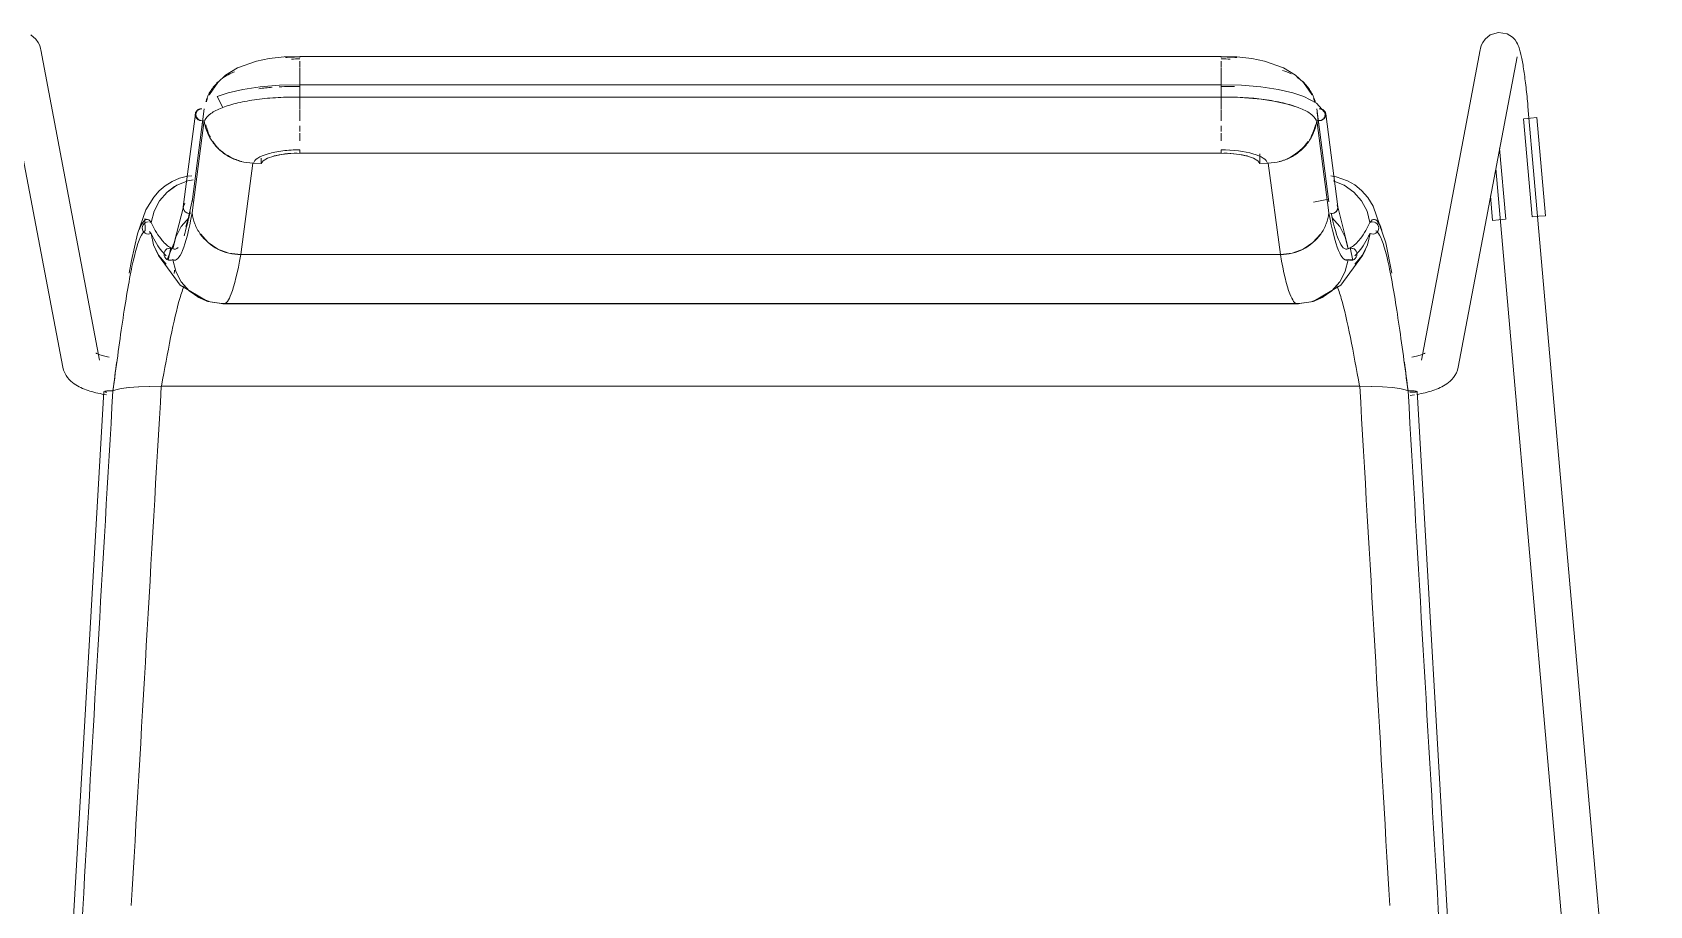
# Model space of a CAD drawing. Header units: millimetres. Extents: x 155927 to 317870, y -36033 to 97293.
# Drawn here: x 175871 to 176389, y 12869 to 13148 of the extents above; entities that cross this region are included whole.
import ezdxf

# ---------------------------------------------------------------- set-up
doc = ezdxf.new("R2010")
doc.units = ezdxf.units.MM
doc.header["$MEASUREMENT"] = 0
doc.layers.add('I-FURN', color=8, linetype='CONTINUOUS', lineweight=9)

msp = doc.modelspace()

# ---------------------------------------------------------------- linework, layer by layer
at = {"layer": 'I-FURN'}
for p, q in [((175870.83, 13147.45), (175872.41, 13146.12)), ((176337.77, 13147.45), (176336.2, 13146.12)), ((176337.77, 13147.45), (176340.52, 13148.28)), ((176340.52, 13148.28), (176343.28, 13147.8)), ((176343.28, 13147.8), (176344.94, 13146.75)), ((175872.41, 13146.12), (175873.16, 13145.04)), ((175873.16, 13145.04), (175873.53, 13144.24)), ((175873.53, 13144.24), (175873.75, 13143.62)), ((175873.75, 13143.62), (175873.88, 13143.1)), ((175873.88, 13143.1), (175873.97, 13142.69)), ((175892.79, 13043.4), (175873.97, 13142.69)), ((176334.64, 13142.69), (176315.82, 13043.4)), ((176334.72, 13143.1), (176334.64, 13142.69)), ((176334.86, 13143.62), (176334.72, 13143.1)), ((176335.07, 13144.24), (176334.86, 13143.62)), ((176335.45, 13145.04), (176335.07, 13144.24)), ((176336.2, 13146.12), (176335.45, 13145.04)), ((176344.94, 13146.75), (176345.79, 13145.85)), ((176345.79, 13145.85), (176346.27, 13145.14)), ((176346.27, 13145.14), (176346.58, 13144.58)), ((176346.58, 13144.58), (176346.79, 13144.11)), ((176346.79, 13144.11), (176346.96, 13143.68)), ((176346.96, 13143.68), (176347.1, 13143.28)), ((176347.1, 13143.28), (176347.23, 13142.88)), ((176347.23, 13142.88), (176347.34, 13142.48)), ((176347.34, 13142.48), (176347.45, 13142.08)), ((176347.45, 13142.08), (176347.55, 13141.67)), ((176347.55, 13141.67), (176347.65, 13141.24)), ((175862.18, 13140.45), (175881, 13041.16)), ((175936.94, 13136.96), (175933.06, 13134.57)), ((175942.99, 13139.09), (175936.94, 13136.96)), ((175947.03, 13139.88), (175942.99, 13139.09)), ((175951.85, 13140.39), (175947.03, 13139.88)), ((175956.88, 13140.5), (175951.85, 13140.39)), ((175956.88, 13140.5), (175956.88, 13140.33)), ((176251.73, 13140.5), (175956.88, 13140.5)), ((175956.88, 13140.2), (175956.88, 13140.48)), ((175956.88, 13137.26), (175956.88, 13139.01)), ((175956.88, 13134.4), (175956.88, 13136.98)), ((176251.73, 13140.33), (176251.73, 13140.5)), ((176251.73, 13140.5), (176256.76, 13140.39)), ((176251.73, 13140.48), (176251.73, 13140.2)), ((176251.73, 13139.01), (176251.73, 13137.26)), ((176251.73, 13136.98), (176251.73, 13134.4)), ((176256.76, 13140.39), (176261.58, 13139.88)), ((176261.58, 13139.88), (176265.62, 13139.09)), ((176265.62, 13139.09), (176271.67, 13136.96)), ((176271.67, 13136.96), (176275.55, 13134.57)), ((176327.61, 13041.16), (176346.43, 13140.45)), ((176347.65, 13141.24), (176347.75, 13140.8)), ((176347.75, 13140.8), (176347.85, 13140.34)), ((176347.85, 13140.34), (176347.94, 13139.86)), ((176347.94, 13139.86), (176348.04, 13139.37)), ((176348.04, 13139.37), (176348.13, 13138.85)), ((176348.13, 13138.85), (176348.23, 13138.32)), ((176348.23, 13138.32), (176348.32, 13137.77)), ((176348.32, 13137.77), (176348.41, 13137.2)), ((176348.41, 13137.2), (176348.5, 13136.61)), ((176348.5, 13136.61), (176348.6, 13136.01)), ((175930.59, 13132.28), (175927.91, 13128.38)), ((175933.06, 13134.57), (175930.59, 13132.28)), ((175950.34, 13131.37), (175944.21, 13130.88)), ((175956.88, 13131.46), (175950.34, 13131.37)), ((175956.88, 13134.24), (175956.88, 13131.22)), ((175956.88, 13131.22), (175956.88, 13134.23)), ((176251.73, 13131.46), (175956.88, 13131.46)), ((175956.88, 13127.61), (175956.88, 13131.46)), ((175956.88, 13131.46), (175956.88, 13131.39)), ((175956.88, 13131.39), (175956.88, 13131.2)), ((176251.73, 13131.22), (176251.73, 13134.24)), ((176251.73, 13134.23), (176251.73, 13131.22)), ((176251.73, 13131.46), (176251.73, 13127.51)), ((176251.73, 13131.46), (176258.27, 13131.37)), ((176251.73, 13131.39), (176251.73, 13131.46)), ((176251.73, 13131.2), (176251.73, 13131.39)), ((176258.27, 13131.37), (176264.39, 13130.88)), ((176275.55, 13134.57), (176278.02, 13132.28)), ((176278.02, 13132.28), (176280.7, 13128.38)), ((176348.6, 13136.01), (176348.69, 13135.39)), ((176348.69, 13135.39), (176348.78, 13134.76)), ((176348.78, 13134.76), (176348.86, 13134.11)), ((176348.86, 13134.11), (176348.95, 13133.44)), ((176348.95, 13133.44), (176349.04, 13132.77)), ((176349.04, 13132.77), (176349.13, 13132.08)), ((176349.13, 13132.08), (176349.21, 13131.38)), ((176349.21, 13131.38), (176349.29, 13130.67)), ((175927.91, 13128.38), (175927.81, 13128.18)), ((175933.9, 13128.94), (175930.45, 13127.78)), ((175930.45, 13127.78), (175932.21, 13124.24)), ((175938.59, 13130.04), (175933.9, 13128.94)), ((175944.21, 13130.88), (175938.59, 13130.04)), ((175956.88, 13131.2), (175956.88, 13130.89)), ((175956.88, 13130.89), (175956.88, 13130.5)), ((175956.88, 13130.5), (175956.88, 13130.05)), ((175956.88, 13130.05), (175956.88, 13129.56)), ((175956.88, 13129.56), (175956.88, 13129.06)), ((175956.88, 13129.06), (175956.88, 13128.58)), ((175956.88, 13128.58), (175956.88, 13128.17)), ((175956.88, 13128.17), (175956.88, 13127.84)), ((175956.88, 13127.84), (175956.88, 13127.61)), ((175956.88, 13127.53), (175956.88, 13123.72)), ((175956.88, 13123.72), (175956.88, 13127.53)), ((175956.88, 13127.5), (176251.73, 13127.5)), ((176251.73, 13130.89), (176251.73, 13131.2)), ((176251.73, 13130.5), (176251.73, 13130.89)), ((176251.73, 13130.05), (176251.73, 13130.5)), ((176251.73, 13129.56), (176251.73, 13130.05)), ((176251.73, 13129.06), (176251.73, 13129.56)), ((176251.73, 13128.58), (176251.73, 13129.06)), ((176251.73, 13128.17), (176251.73, 13128.58)), ((176251.73, 13127.84), (176251.73, 13128.17)), ((176251.73, 13127.61), (176251.73, 13127.84)), ((176251.73, 13127.51), (176251.73, 13127.61)), ((176251.73, 13123.72), (176251.73, 13127.53)), ((176251.73, 13127.53), (176251.73, 13123.72)), ((176257.95, 13127.42), (176251.73, 13127.5)), ((176264.52, 13126.89), (176257.95, 13127.42)), ((176264.39, 13130.88), (176270.01, 13130.04)), ((176268.53, 13126.3), (176264.52, 13126.89)), ((176272.96, 13125.33), (176268.53, 13126.3)), ((176270.01, 13130.04), (176274.7, 13128.94)), ((176274.7, 13128.94), (176278.16, 13127.78)), ((176278.16, 13127.78), (176282.28, 13125.59)), ((176280.7, 13128.38), (176280.8, 13128.18)), ((176349.29, 13130.67), (176349.37, 13129.95)), ((176349.37, 13129.95), (176349.45, 13129.23)), ((176349.45, 13129.23), (176349.53, 13128.49)), ((176349.53, 13128.49), (176349.61, 13127.76)), ((176349.61, 13127.76), (176349.68, 13127.01)), ((176349.68, 13127.01), (176349.75, 13126.26)), ((176349.75, 13126.26), (176349.82, 13125.51)), ((175923.43, 13122.19), (175919.57, 13092.42)), ((175926.27, 13123.75), (175922.42, 13094.06)), ((175956.88, 13119.97), (175956.88, 13123.52)), ((176251.73, 13123.52), (176251.73, 13119.97)), ((176276.4, 13124.24), (176272.96, 13125.33)), ((176282.28, 13125.59), (176284.83, 13122.69)), ((176286.19, 13094.06), (176282.34, 13123.75)), ((176282.5, 13122.56), (176283.11, 13117.78)), ((176289.04, 13092.42), (176285.18, 13122.19)), ((176349.82, 13125.51), (176349.89, 13124.76)), ((176349.89, 13124.76), (176349.91, 13124.6)), ((176388.85, 12681.28), (176349.91, 13124.6)), ((176350.68, 13120.82), (176352.72, 13121)), ((176352.72, 13121), (176355.48, 13089.59)), ((175926.24, 13120.21), (175922.4, 13090.51)), ((175925.81, 13120.22), (175925.49, 13117.78)), ((175956.88, 13116.5), (175956.88, 13118.34)), ((175956.88, 13113.51), (175956.88, 13115.98)), ((176251.73, 13118.34), (176251.73, 13116.5)), ((176251.73, 13115.98), (176251.73, 13113.51)), ((176282.36, 13120.21), (176286.21, 13090.51)), ((176348.49, 13120.62), (176351.25, 13089.21)), ((176348.61, 13120.64), (176350.68, 13120.82)), ((176342.8, 13088.47), (176340.82, 13111.08)), ((175937.95, 13077.13), (175941.81, 13106.41)), ((175941.81, 13106.41), (175944.52, 13106.34)), ((175944.52, 13108.01), (175944.52, 13106.34)), ((175944.52, 13106.34), (175945.16, 13107.2)), ((175945.16, 13107.2), (175946.51, 13107.99)), ((175946.51, 13107.99), (175948.5, 13108.66)), ((175948.5, 13108.66), (175950.99, 13109.17)), ((175950.99, 13109.17), (175953.84, 13109.49)), ((175953.84, 13109.49), (175956.88, 13109.6)), ((176251.73, 13109.66), (175956.88, 13109.66)), ((175956.88, 13109.6), (176251.73, 13109.6)), ((176251.73, 13109.6), (176254.77, 13109.49)), ((176254.77, 13109.49), (176257.62, 13109.17)), ((176257.62, 13109.17), (176260.11, 13108.66)), ((176260.11, 13108.66), (176262.09, 13107.99)), ((176262.09, 13107.99), (176263.45, 13107.2)), ((176263.45, 13107.2), (176264.08, 13106.34)), ((176264.08, 13106.34), (176264.08, 13109.35)), ((176264.08, 13106.34), (176266.8, 13106.41)), ((176266.8, 13106.41), (176270.66, 13077.13)), ((175916.01, 13100.58), (175913.81, 13099.2)), ((175918.38, 13101.61), (175916.01, 13100.58)), ((175921.02, 13100.75), (175917.51, 13099.35)), ((175920.88, 13102.27), (175918.38, 13101.61)), ((175922.3, 13102.41), (175920.88, 13102.27)), ((175922.77, 13101.12), (175921.02, 13100.75)), ((175921.03, 13100.75), (175922.77, 13101.12)), ((176288.57, 13102.09), (176286.8, 13102.32)), ((176291.1, 13099.35), (176287.58, 13100.75)), ((176292.17, 13100.8), (176288.57, 13102.09)), ((176294.45, 13099.45), (176292.17, 13100.8)), ((176339.61, 13104.73), (176376.9, 12680.23)), ((175910.1, 13095.56), (175907.59, 13091.44)), ((175911.84, 13097.52), (175910.1, 13095.56)), ((175913.81, 13099.2), (175911.84, 13097.52)), ((175914.43, 13097.18), (175911.95, 13094.35)), ((175917.51, 13099.35), (175914.43, 13097.18)), ((175914.43, 13097.18), (175916.79, 13098.93)), ((176294.18, 13097.18), (176291.1, 13099.35)), ((176296.66, 13094.35), (176294.18, 13097.18)), ((176296.61, 13097.68), (176294.45, 13099.45)), ((176298.61, 13095.43), (176296.61, 13097.68)), ((176300.42, 13092.61), (176298.61, 13095.43)), ((176337.88, 13095.99), (176338.57, 13088.1)), ((175907.59, 13091.44), (175904.92, 13083.82)), ((175910.21, 13091.03), (175909.3, 13087.4)), ((175911.95, 13094.35), (175910.21, 13091.03)), ((175919.59, 13092.49), (175916.62, 13080.88)), ((175919.62, 13092.65), (175919.56, 13092.18)), ((175919.56, 13092.18), (175919.62, 13091.71)), ((175919.81, 13093.09), (175919.62, 13092.65)), ((175919.62, 13091.71), (175919.81, 13091.27)), ((175920.1, 13093.48), (175919.81, 13093.09)), ((175919.81, 13091.27), (175920.11, 13090.89)), ((175920.11, 13090.89), (175920.49, 13090.59)), ((175920.49, 13090.59), (175920.94, 13090.4)), ((175920.94, 13090.4), (175921.43, 13090.32)), ((175921.17, 13088.55), (175922.55, 13094.84)), ((175921.43, 13090.32), (175921.93, 13090.35)), ((176286.06, 13094.84), (176281.24, 13093.89)), ((176286.68, 13090.35), (176287.17, 13090.32)), ((176287.17, 13090.32), (176287.67, 13090.4)), ((176287.67, 13090.4), (176288.12, 13090.59)), ((176288.12, 13090.59), (176288.5, 13090.89)), ((176288.5, 13090.89), (176288.8, 13091.27)), ((176288.99, 13092.65), (176288.8, 13093.09)), ((176288.8, 13091.27), (176288.98, 13091.71)), ((176288.98, 13091.71), (176289.05, 13092.18)), ((176289.05, 13092.18), (176288.99, 13092.65)), ((176289.02, 13092.49), (176291.99, 13080.88)), ((176298.4, 13091.03), (176296.66, 13094.35)), ((176299.31, 13087.4), (176298.4, 13091.03)), ((176304.41, 13080.89), (176300.42, 13092.61)), ((175906.5, 13086.18), (175906.42, 13085.7)), ((175906.42, 13085.7), (175906.48, 13085.21)), ((175906.43, 13085.7), (175906.5, 13086.18)), ((175906.49, 13085.21), (175906.43, 13085.7)), ((175906.48, 13085.21), (175906.67, 13084.75)), ((175906.67, 13084.75), (175906.49, 13085.21)), ((175906.5, 13086.18), (175906.7, 13086.64)), ((175906.69, 13086.64), (175906.5, 13086.18)), ((175906.96, 13084.35), (175906.67, 13084.75)), ((175906.67, 13084.75), (175906.96, 13084.35)), ((175906.99, 13087.03), (175906.69, 13086.64)), ((175906.7, 13086.64), (175907, 13087.03)), ((175907.38, 13087.34), (175906.99, 13087.03)), ((175907, 13087.03), (175907.39, 13087.34)), ((175908.39, 13088.32), (175907.23, 13088.65)), ((175907.23, 13088.65), (175907.42, 13084.8)), ((175907.84, 13087.53), (175907.38, 13087.34)), ((175907.39, 13087.34), (175907.84, 13087.53)), ((175907.84, 13087.53), (175908.33, 13087.61)), ((175908.33, 13087.61), (175907.84, 13087.53)), ((175909.3, 13087.4), (175908.83, 13087.57)), ((175908.83, 13087.56), (175909.3, 13087.4)), ((175918.91, 13086.14), (175917.15, 13082.75)), ((175921.41, 13089.02), (175918.91, 13086.14)), ((175920.41, 13086.11), (175921.17, 13088.55)), ((176289.7, 13086.14), (176287.19, 13089.02)), ((176291.46, 13082.75), (176289.7, 13086.14)), ((176299.78, 13087.57), (176299.31, 13087.4)), ((176299.31, 13087.4), (176299.78, 13087.56)), ((176299.78, 13087.56), (176300.27, 13087.61)), ((176300.28, 13087.61), (176299.78, 13087.57)), ((176300.27, 13087.61), (176300.77, 13087.53)), ((176300.77, 13087.53), (176300.28, 13087.61)), ((176300.77, 13087.53), (176301.22, 13087.34)), ((176301.23, 13087.34), (176300.77, 13087.53)), ((176301.22, 13087.34), (176301.61, 13087.03)), ((176301.61, 13087.03), (176301.23, 13087.34)), ((176301.61, 13087.03), (176301.91, 13086.64)), ((176301.91, 13086.64), (176301.61, 13087.03)), ((176301.94, 13084.75), (176301.65, 13084.35)), ((176301.65, 13084.35), (176301.94, 13084.75)), ((176301.91, 13086.64), (176302.11, 13086.18)), ((176302.11, 13086.18), (176301.91, 13086.64)), ((176302.12, 13085.21), (176301.94, 13084.75)), ((176301.94, 13084.75), (176302.12, 13085.21)), ((176302.11, 13086.18), (176302.18, 13085.7)), ((176302.18, 13085.7), (176302.11, 13086.18)), ((176302.18, 13085.7), (176302.12, 13085.21)), ((176302.12, 13085.21), (176302.18, 13085.7)), ((176340.61, 13088.28), (176338.57, 13088.1)), ((176342.68, 13088.46), (176340.61, 13088.28)), ((176353.44, 13089.41), (176351.37, 13089.22)), ((176355.48, 13089.59), (176353.44, 13089.41)), ((175904.92, 13083.82), (175903.03, 13075.3)), ((175907.34, 13084.03), (175906.96, 13084.35)), ((175906.96, 13084.35), (175907.33, 13084.03)), ((175907.33, 13084.03), (175907.78, 13083.82)), ((175907.79, 13083.83), (175907.34, 13084.03)), ((175907.78, 13083.82), (175908.28, 13083.73)), ((175908.28, 13083.74), (175907.79, 13083.83)), ((175908.78, 13083.77), (175908.28, 13083.74)), ((175908.28, 13083.73), (175908.78, 13083.76)), ((175909.25, 13083.92), (175908.78, 13083.77)), ((175908.78, 13083.76), (175909.25, 13083.91)), ((175910.04, 13080.3), (175909.25, 13083.92)), ((175909.25, 13083.91), (175910.03, 13080.3)), ((175910.03, 13080.3), (175911.67, 13076.98)), ((175911.68, 13076.98), (175910.04, 13080.3)), ((175916.62, 13080.88), (175914.45, 13075.56)), ((175917.15, 13082.75), (175916.26, 13079.03)), ((175925.03, 13083.75), (175927.52, 13081)), ((175927.52, 13081), (175930.63, 13078.93)), ((176277.98, 13078.93), (176281.09, 13081)), ((176281.09, 13081), (176283.58, 13083.75)), ((176292.35, 13079.03), (176291.46, 13082.75)), ((176291.99, 13080.88), (176292.32, 13079.01)), ((176298.57, 13080.3), (176296.92, 13076.98)), ((176296.93, 13076.98), (176298.57, 13080.3)), ((176299.36, 13083.92), (176298.57, 13080.3)), ((176298.57, 13080.3), (176299.36, 13083.91)), ((176299.83, 13083.77), (176299.36, 13083.92)), ((176299.36, 13083.91), (176299.83, 13083.76)), ((176300.33, 13083.74), (176299.83, 13083.77)), ((176299.83, 13083.76), (176300.33, 13083.73)), ((176300.82, 13083.83), (176300.33, 13083.74)), ((176300.33, 13083.73), (176300.82, 13083.82)), ((176301.27, 13084.03), (176300.82, 13083.83)), ((176300.82, 13083.82), (176301.27, 13084.03)), ((176301.65, 13084.35), (176301.27, 13084.03)), ((176301.27, 13084.03), (176301.65, 13084.35)), ((176306.31, 13071.23), (176304.41, 13080.89)), ((175903.03, 13075.3), (175902.3, 13071.23)), ((175911.63, 13076.9), (175910.74, 13078.65)), ((175918.61, 13067.36), (175911.63, 13076.9)), ((175911.67, 13076.98), (175914.08, 13074.14)), ((175914.08, 13074.14), (175911.69, 13076.98)), ((175913.42, 13077.28), (175913.49, 13077.77)), ((175913.48, 13077.77), (175913.42, 13077.28)), ((175913.49, 13076.79), (175913.42, 13077.28)), ((175913.42, 13077.28), (175913.48, 13076.79)), ((175913.67, 13078.23), (175913.48, 13077.77)), ((175913.48, 13076.79), (175913.67, 13076.33)), ((175913.49, 13077.77), (175913.68, 13078.23)), ((175913.68, 13076.33), (175913.49, 13076.79)), ((175913.97, 13078.63), (175913.67, 13078.23)), ((175913.67, 13076.33), (175913.97, 13075.92)), ((175913.68, 13078.23), (175913.97, 13078.63)), ((175913.97, 13075.93), (175913.68, 13076.33)), ((175913.97, 13078.63), (175914.35, 13078.95)), ((175914.35, 13078.95), (175913.97, 13078.63)), ((175914.35, 13075.61), (175913.97, 13075.93)), ((175913.97, 13075.92), (175914.35, 13075.61)), ((175914.35, 13078.95), (175914.8, 13079.15)), ((175914.8, 13079.15), (175914.35, 13078.95)), ((175914.8, 13075.41), (175914.35, 13075.61)), ((175914.35, 13075.61), (175914.8, 13075.41)), ((175915.58, 13079.32), (175914.75, 13075.42)), ((175914.8, 13079.15), (175915.3, 13079.23)), ((175915.29, 13079.23), (175914.8, 13079.15)), ((175915.3, 13075.33), (175914.8, 13075.41)), ((175914.8, 13075.41), (175915.29, 13075.32)), ((175915.79, 13079.19), (175915.29, 13079.23)), ((175915.29, 13075.32), (175915.79, 13075.36)), ((175915.3, 13079.23), (175915.79, 13079.19)), ((175915.79, 13075.37), (175915.3, 13075.33)), ((175915.79, 13079.19), (175916.26, 13079.03)), ((175916.26, 13079.03), (175915.79, 13079.19)), ((175916.26, 13075.53), (175915.79, 13075.37)), ((175915.79, 13075.36), (175916.26, 13075.52)), ((175916.26, 13075.52), (175917.15, 13071.81)), ((175930.63, 13078.93), (175934.18, 13077.61)), ((175934.18, 13077.61), (175937.95, 13077.13)), ((176270.66, 13077.13), (175937.95, 13077.13)), ((175937.95, 13077.13), (176270.66, 13077.13)), ((176270.66, 13077.13), (176274.43, 13077.61)), ((176274.43, 13077.61), (176277.98, 13078.93)), ((176290, 13067.36), (176296.98, 13076.9)), ((176291.28, 13075.51), (176294.16, 13075.56)), ((176291.46, 13071.81), (176292.35, 13075.52)), ((176292.35, 13079.03), (176292.82, 13079.19)), ((176292.82, 13079.19), (176292.35, 13079.03)), ((176292.82, 13075.37), (176292.35, 13075.53)), ((176292.35, 13075.52), (176292.82, 13075.36)), ((176292.82, 13079.19), (176293.31, 13079.23)), ((176293.32, 13079.23), (176292.82, 13079.19)), ((176293.31, 13075.33), (176292.82, 13075.37)), ((176292.82, 13075.36), (176293.32, 13075.32)), ((176293.86, 13075.42), (176293.03, 13079.32)), ((176293.31, 13079.23), (176293.8, 13079.15)), ((176293.8, 13075.41), (176293.31, 13075.33)), ((176293.81, 13079.15), (176293.32, 13079.23)), ((176293.32, 13075.32), (176293.81, 13075.41)), ((176293.8, 13079.15), (176294.25, 13078.95)), ((176294.25, 13075.61), (176293.8, 13075.41)), ((176294.26, 13078.95), (176293.81, 13079.15)), ((176293.81, 13075.41), (176294.26, 13075.61)), ((176294.25, 13078.95), (176294.64, 13078.63)), ((176294.64, 13075.93), (176294.25, 13075.61)), ((176294.64, 13078.63), (176294.26, 13078.95)), ((176294.26, 13075.61), (176294.64, 13075.92)), ((176296.92, 13076.98), (176294.53, 13074.14)), ((176294.53, 13074.14), (176296.93, 13076.98)), ((176294.64, 13078.63), (176294.93, 13078.23)), ((176294.93, 13078.23), (176294.64, 13078.63)), ((176294.93, 13076.33), (176294.64, 13075.93)), ((176294.64, 13075.92), (176294.93, 13076.33)), ((176294.93, 13078.23), (176295.12, 13077.77)), ((176295.12, 13077.77), (176294.93, 13078.23)), ((176295.12, 13076.79), (176294.93, 13076.33)), ((176294.93, 13076.33), (176295.12, 13076.79)), ((176295.12, 13077.77), (176295.19, 13077.28)), ((176295.19, 13077.28), (176295.12, 13077.77)), ((176295.19, 13077.28), (176295.12, 13076.79)), ((176295.12, 13076.79), (176295.19, 13077.28)), ((176296.98, 13076.9), (176297.87, 13078.65)), ((175917.17, 13071.75), (175918.91, 13068.42)), ((175918.91, 13068.42), (175917.18, 13071.75)), ((176291.43, 13071.75), (176289.7, 13068.42)), ((176289.7, 13068.42), (176291.43, 13071.75)), ((175927.26, 13062.25), (175918.61, 13067.36)), ((175921.42, 13065.55), (175918.91, 13068.42)), ((175918.91, 13068.42), (175921.41, 13065.54)), ((175921.41, 13065.54), (175924.55, 13063.37)), ((175924.55, 13063.38), (175921.42, 13065.55)), ((176281.35, 13062.25), (176290, 13067.36)), ((176287.19, 13065.55), (176284.05, 13063.38)), ((176284.06, 13063.37), (176287.19, 13065.54)), ((176289.7, 13068.42), (176287.19, 13065.55)), ((176287.19, 13065.54), (176289.7, 13068.42)), ((175927.41, 13062.18), (175924.24, 13063.55)), ((175928.12, 13062.01), (175924.55, 13063.38)), ((175924.55, 13063.37), (175928.12, 13062.01)), ((175932.45, 13061.38), (175927.41, 13062.18)), ((175931.91, 13061.54), (175928.12, 13062.01)), ((175928.12, 13062.01), (175931.91, 13061.53)), ((176276.7, 13061.53), (175931.91, 13061.53)), ((175931.91, 13061.53), (176276.7, 13061.53)), ((175932.45, 13061.38), (176237.25, 13061.38)), ((176237.25, 13061.38), (176276.16, 13061.38)), ((176276.16, 13061.38), (176281.2, 13062.18)), ((176280.49, 13062.01), (176276.7, 13061.54)), ((176276.7, 13061.53), (176280.49, 13062.01)), ((176284.05, 13063.38), (176280.49, 13062.01)), ((176280.49, 13062.01), (176284.06, 13063.37)), ((176281.2, 13062.18), (176284.37, 13063.55)), ((175891.57, 13045.63), (175891.59, 13045.61)), ((175891.59, 13045.61), (175891.66, 13045.57)), ((175891.66, 13045.57), (175891.75, 13045.52)), ((175891.75, 13045.52), (175891.9, 13045.45)), ((175891.9, 13045.45), (175892.1, 13045.36)), ((175892.1, 13045.36), (175892.33, 13045.26)), ((175892.33, 13045.26), (175892.6, 13045.16)), ((175892.6, 13045.16), (175892.9, 13045.06)), ((175892.9, 13045.06), (175893.24, 13044.95)), ((175893.24, 13044.95), (175893.6, 13044.84)), ((175893.6, 13044.84), (175894, 13044.73)), ((175894, 13044.73), (175894.42, 13044.63)), ((175894.42, 13044.63), (175894.87, 13044.52)), ((175894.87, 13044.52), (175895.34, 13044.42)), ((175895.34, 13044.42), (175895.83, 13044.32)), ((176313.27, 13044.42), (176312.78, 13044.32)), ((176313.74, 13044.52), (176313.27, 13044.42)), ((176314.19, 13044.63), (176313.74, 13044.52)), ((176314.61, 13044.73), (176314.19, 13044.63)), ((176315, 13044.84), (176314.61, 13044.73)), ((176315.37, 13044.95), (176315, 13044.84)), ((176315.71, 13045.06), (176315.37, 13044.95)), ((176316.01, 13045.16), (176315.71, 13045.06)), ((176316.28, 13045.26), (176316.01, 13045.16)), ((176316.51, 13045.36), (176316.28, 13045.26)), ((176316.7, 13045.45), (176316.51, 13045.36)), ((176316.86, 13045.52), (176316.7, 13045.45)), ((176316.94, 13045.57), (176316.86, 13045.52)), ((176317.02, 13045.61), (176316.94, 13045.57)), ((176317.04, 13045.63), (176317.02, 13045.61)), ((175881, 13041.16), (175881.25, 13040.17)), ((175881.25, 13040.17), (175881.62, 13039.28)), ((175881.62, 13039.28), (175882.06, 13038.49)), ((175882.06, 13038.49), (175882.54, 13037.8)), ((176326.55, 13038.49), (176326.07, 13037.8)), ((176326.99, 13039.28), (176326.55, 13038.49)), ((176327.35, 13040.17), (176326.99, 13039.28)), ((176327.61, 13041.16), (176327.35, 13040.17)), ((175874.9, 12701.41), (175894.19, 13033.31)), ((175882.54, 13037.8), (175883.05, 13037.2)), ((175883.05, 13037.2), (175883.57, 13036.69)), ((175883.57, 13036.69), (175884.1, 13036.23)), ((175884.1, 13036.23), (175884.63, 13035.83)), ((175884.63, 13035.83), (175885.17, 13035.47)), ((175885.17, 13035.47), (175885.71, 13035.15)), ((175885.71, 13035.15), (175886.24, 13034.86)), ((175886.24, 13034.86), (175886.8, 13034.59)), ((175886.8, 13034.59), (175887.36, 13034.33)), ((175887.36, 13034.33), (175887.93, 13034.1)), ((175887.93, 13034.1), (175888.51, 13033.88)), ((175888.51, 13033.88), (175889.1, 13033.67)), ((175889.1, 13033.67), (175889.7, 13033.48)), ((175889.7, 13033.48), (175890.32, 13033.3)), ((175890.32, 13033.3), (175890.95, 13033.12)), ((175890.95, 13033.12), (175891.59, 13032.96)), ((175891.59, 13032.96), (175892.25, 13032.81)), ((175894.19, 13033.32), (175894.25, 13033.26)), ((175894.25, 13033.26), (175894.19, 13033.31)), ((175894.72, 13033.17), (175894.43, 13033.21)), ((175894.44, 13033.21), (175894.73, 13033.17)), ((175894.45, 13033.42), (175894.75, 13033.46)), ((175894.75, 13033.46), (175894.46, 13033.42)), ((175895.1, 13033.13), (175894.72, 13033.17)), ((175894.73, 13033.17), (175895.11, 13033.13)), ((175895.14, 13033.5), (175894.75, 13033.46)), ((175894.75, 13033.46), (175895.14, 13033.5)), ((175895.59, 13033.52), (175895.14, 13033.5)), ((175895.14, 13033.5), (175895.59, 13033.52)), ((175896.09, 13033.53), (175895.59, 13033.52)), ((175895.59, 13033.52), (175896.08, 13033.53)), ((175896.08, 13033.53), (175896.58, 13033.52)), ((175896.58, 13033.52), (175896.09, 13033.53)), ((175897.05, 13033.5), (175896.58, 13033.52)), ((175896.58, 13033.52), (175897.05, 13033.5)), ((175897.05, 13033.5), (175897.96, 13033.9)), ((175897.96, 13033.9), (175897.05, 13033.5)), ((175897.96, 13033.9), (175899.69, 13034.27)), ((175899.7, 13034.27), (175897.96, 13033.9)), ((175899.7, 13034.27), (175902.17, 13034.58)), ((175902.2, 13034.58), (175899.7, 13034.27)), ((175902.2, 13034.58), (175905.25, 13034.82)), ((175905.3, 13034.82), (175902.2, 13034.58)), ((175905.3, 13034.82), (175908.77, 13034.97)), ((175908.84, 13034.97), (175905.3, 13034.82)), ((175908.83, 13034.97), (175912.53, 13035.03)), ((175912.6, 13035.03), (175908.84, 13034.97)), ((176296, 13035.03), (175912.6, 13035.03)), ((175912.6, 13035.03), (176296, 13035.03)), ((176299.77, 13034.97), (176296, 13035.03)), ((176296.08, 13035.03), (176299.77, 13034.97)), ((176303.31, 13034.82), (176299.77, 13034.97)), ((176299.84, 13034.97), (176303.31, 13034.82)), ((176306.41, 13034.58), (176303.31, 13034.82)), ((176303.36, 13034.82), (176306.41, 13034.58)), ((176308.9, 13034.27), (176306.41, 13034.58)), ((176306.44, 13034.58), (176308.91, 13034.27)), ((176310.65, 13033.9), (176308.9, 13034.27)), ((176308.91, 13034.27), (176310.65, 13033.9)), ((176310.65, 13033.9), (176311.55, 13033.5)), ((176311.55, 13033.5), (176310.65, 13033.9)), ((176312.02, 13033.52), (176311.55, 13033.5)), ((176311.55, 13033.5), (176312.03, 13033.52)), ((176312.52, 13033.53), (176312.02, 13033.52)), ((176312.03, 13033.52), (176312.52, 13033.53)), ((176312.06, 13033.1), (176312.56, 13033.1)), ((176312.56, 13033.1), (176312.06, 13033.1)), ((176313.01, 13033.52), (176312.52, 13033.53)), ((176312.52, 13033.53), (176313.02, 13033.52)), ((176312.56, 13033.1), (176313.05, 13033.11)), ((176313.06, 13033.11), (176312.56, 13033.1)), ((176313.47, 13033.5), (176313.01, 13033.52)), ((176313.02, 13033.52), (176313.47, 13033.5)), ((176313.05, 13033.11), (176313.5, 13033.13)), ((176313.51, 13033.13), (176313.06, 13033.11)), ((176313.85, 13033.46), (176313.47, 13033.5)), ((176313.47, 13033.5), (176313.86, 13033.46)), ((176313.5, 13033.13), (176313.88, 13033.17)), ((176313.89, 13033.17), (176313.51, 13033.13)), ((176314.15, 13033.42), (176313.85, 13033.46)), ((176313.86, 13033.46), (176314.16, 13033.42)), ((176313.88, 13033.17), (176314.17, 13033.21)), ((176314.18, 13033.21), (176313.89, 13033.17)), ((176314.35, 13033.37), (176314.15, 13033.42)), ((176314.16, 13033.42), (176314.35, 13033.37)), ((176314.17, 13033.21), (176314.36, 13033.26)), ((176314.36, 13033.26), (176314.18, 13033.21)), ((176314.42, 13033.32), (176314.35, 13033.37)), ((176314.35, 13033.37), (176314.42, 13033.32)), ((176314.36, 13033.26), (176314.42, 13033.32)), ((176314.42, 13033.31), (176314.36, 13033.26)), ((176333.71, 12701.41), (176314.42, 13033.31)), ((176317.01, 13032.96), (176316.36, 13032.81)), ((176317.66, 13033.12), (176317.01, 13032.96)), ((176318.29, 13033.3), (176317.66, 13033.12)), ((176318.9, 13033.48), (176318.29, 13033.3)), ((176319.51, 13033.67), (176318.9, 13033.48)), ((176320.1, 13033.88), (176319.51, 13033.67)), ((176320.68, 13034.1), (176320.1, 13033.88)), ((176321.25, 13034.33), (176320.68, 13034.1)), ((176321.81, 13034.59), (176321.25, 13034.33)), ((176322.37, 13034.86), (176321.81, 13034.59)), ((176322.9, 13035.15), (176322.37, 13034.86)), ((176323.44, 13035.47), (176322.9, 13035.15)), ((176323.98, 13035.83), (176323.44, 13035.47)), ((176324.51, 13036.23), (176323.98, 13035.83)), ((176325.04, 13036.69), (176324.51, 13036.23)), ((176325.56, 13037.2), (176325.04, 13036.69)), ((176326.07, 13037.8), (176325.56, 13037.2)), ((175892.25, 13032.81), (175892.92, 13032.67)), ((175892.92, 13032.67), (175893.6, 13032.53)), ((175893.6, 13032.53), (175894.29, 13032.41)), ((175894.29, 13032.41), (175895, 13032.29)), ((176312.9, 13032.18), (176312.17, 13032.08)), ((176313.61, 13032.29), (176312.9, 13032.18)), ((176315.01, 13032.53), (176314.32, 13032.41)), ((176315.69, 13032.67), (176315.01, 13032.53)), ((176316.36, 13032.81), (176315.69, 13032.67))]:
    msp.add_line(p, q, dxfattribs=at)
for centre, major_axis, ratio, start_param, end_param in [((175956.88, 13136.22), (-12.4, 0), 0.287441, 4.712389, 4.932602), ((176251.73, 13136.22), (12.4, 0), 0.287441, 1.332781, 1.570796), ((175956.88, 13124.75), (0, 15.75), 0.000004, 2.669107, 2.851347), ((176251.73, 13124.75), (0, 15.75), 0.000004, 3.431839, 3.614078), ((175921.52, 13092.19), (1.96, 0), 0.955139, 2.379629, 4.923331), ((175938.08, 13092.2), (15.78, 0), 0.955139, 3.254129, 3.495629), ((176270.53, 13092.2), (15.78, 0), 0.955139, 5.929149, 6.170649), ((176287.09, 13092.19), (1.96, 0), 0.955139, 4.501447, 6.790779), ((175938.08, 13092.2), (15.78, 0), 0.955139, 3.495799, 3.737346), ((176270.53, 13092.2), (15.78, 0), 0.955139, 5.687432, 5.928979), ((175938.08, 13092.2), (15.78, 0), 0.955139, 3.737469, 4.704147), ((176270.53, 13092.2), (15.78, 0), 0.955139, 4.720632, 5.68731)]:
    msp.add_ellipse(centre, major_axis=major_axis, ratio=ratio, start_param=start_param, end_param=end_param, dxfattribs=at)
for points in [[(175952.28, 13140.22), (175953.75, 13140.35), (175955.3, 13140.42), (175956.88, 13140.41)], [(176251.73, 13140.41), (176253.44, 13140.42), (176255.12, 13140.34), (176256.7, 13140.19)], [(176274.12, 13135.02), (176273.23, 13135.45), (176272.3, 13135.85), (176271.34, 13136.09)], [(175926.96, 13126.01), (175927.07, 13126.37), (175927.19, 13126.74), (175927.33, 13127.09)], [(175943.72, 13130.25), (175945.14, 13130.43), (175946.59, 13130.6), (175948.06, 13130.71)], [(175950.28, 13130.83), (175952.46, 13130.94), (175954.66, 13130.97), (175956.88, 13130.93)], [(176251.73, 13130.93), (176253.16, 13130.95), (176254.58, 13130.95), (176255.99, 13130.91)], [(176251.73, 13127.53), (176254.08, 13127.57), (176258.73, 13127.5), (176265.59, 13126.87), (176271.73, 13125.76), (176276.8, 13124.23), (176280.5, 13122.33), (176281.81, 13120.93), (176282.16, 13120.2)], [(176281.28, 13127.09), (176281.42, 13126.73), (176281.52, 13126.37), (176281.61, 13126)], [(175926.45, 13120.2), (175926.8, 13120.93), (175928.11, 13122.33), (175930.58, 13123.6), (175932.04, 13124.17)], [(175926.24, 13120.21), (175926.39, 13118.97), (175926.97, 13116.59), (175928.74, 13113.25), (175931.27, 13110.41), (175934.41, 13108.22), (175938.01, 13106.81), (175940.51, 13106.45), (175941.81, 13106.41)], [(175928.23, 13114.7), (175927.53, 13115.96), (175927.13, 13117.32), (175926.79, 13118.7)], [(176266.8, 13106.41), (176268.09, 13106.45), (176270.6, 13106.81), (176274.2, 13108.22), (176277.34, 13110.41), (176279.87, 13113.25), (176281.63, 13116.59), (176282.22, 13118.97), (176282.36, 13120.21)], [(176281.9, 13118.69), (176281.59, 13117.31), (176281.09, 13115.94), (176280.39, 13114.68)], [(176283.12, 13120.03), (176282.96, 13120.02), (176282.79, 13120.02), (176282.63, 13120.06)], [(175942.06, 13106.42), (175942.18, 13106.98), (175943.13, 13108.08), (175946.45, 13109.48), (175951.25, 13110.44), (175954.98, 13110.7), (175956.88, 13110.73)], [(176251.73, 13110.73), (176255.52, 13110.67), (176262.91, 13109.7), (176266.3, 13107.54), (176266.55, 13106.42)], [(175956.04, 13109.65), (175953.26, 13109.59), (175950.72, 13109.23), (175948.5, 13108.71)], [(176260.11, 13108.71), (176258.06, 13109.26), (176255.34, 13109.54), (176252.57, 13109.64)], [(175916.26, 13075.53), (175917.29, 13074.98), (175919.33, 13076.95), (175921.38, 13085.01), (175922.4, 13090.51)], [(175919.8, 13083.19), (175920.46, 13085.08), (175921.11, 13087.89), (175921.77, 13090.93)], [(176292.35, 13075.53), (176291.32, 13074.98), (176289.28, 13076.95), (176287.23, 13085.01), (176286.21, 13090.51)], [(175908.71, 13084.54), (175908.89, 13084.38), (175909.07, 13084.17), (175909.25, 13083.91)], [(175916.26, 13079.03), (175916.81, 13078.74), (175917.35, 13078.88), (175917.9, 13079.45)], [(175916.65, 13071.06), (175916.7, 13071.44), (175916.74, 13071.82), (175916.79, 13072.19)], [(175931.91, 13061.54), (175932.09, 13061.44), (175932.27, 13061.38), (175932.45, 13061.38)], [(176276.16, 13061.38), (176276.34, 13061.38), (176276.52, 13061.44), (176276.7, 13061.54)], [(175897.07, 13033.51), (175897.46, 13036.64), (175897.86, 13039.8), (175898.26, 13042.92)], [(176311.54, 13033.51), (176311.15, 13036.57), (176310.76, 13039.67), (176310.38, 13042.72)], [(175897.05, 13033.5), (175893.83, 12978.27), (175887.39, 12867.67), (175880.95, 12756.91), (175877.73, 12701.51)], [(175902.94, 12868.79), (175906.13, 12924.25), (175909.33, 12979.67), (175912.53, 13035.03)], [(176296.08, 13035.03), (176299.28, 12979.67), (176302.47, 12924.25), (176305.67, 12868.79)], [(176311.55, 13033.5), (176314.77, 12978.27), (176321.21, 12867.67), (176327.65, 12756.91), (176330.87, 12701.51)]]:
    msp.add_open_spline(points, degree=3, dxfattribs=at)
for points, knots in [([(175931.37, 13133.01), (175930.43, 13132.22), (175928.77, 13130.4), (175927.31, 13127.92), (175926.9, 13126.37), (175926.81, 13125.99)], [0.5, 0.5, 0.5, 0.5, 0.6666667, 0.8333333, 0.8865041, 0.8865041, 0.8865041, 0.8865041]), ([(175936.01, 13135.66), (175935.49, 13135.47), (175934.15, 13134.91), (175932.89, 13134.17), (175932.17, 13133.64)], [0.260519, 0.260519, 0.260519, 0.260519, 0.3333333, 0.4544474, 0.4544474, 0.4544474, 0.4544474]), ([(176281.86, 13126.02), (176281.75, 13126.38), (176281.23, 13127.89), (176279.87, 13130.4), (176277.86, 13132.59), (176276.48, 13133.59), (176276.08, 13133.86)], [0.1135963, 0.1135963, 0.1135963, 0.1135963, 0.1666667, 0.3333333, 0.5, 0.565028, 0.565028, 0.565028, 0.565028]), ([(175932.21, 13124.24), (175933.63, 13124.78), (175936.96, 13125.77), (175943.02, 13126.87), (175949.88, 13127.5), (175954.53, 13127.57), (175956.88, 13127.53)], [0.3397465, 0.3397465, 0.3397465, 0.3397465, 0.5, 0.6666667, 0.8333333, 0.9999948, 0.9999948, 0.9999948, 0.9999948]), ([(175925.39, 13123.79), (175925.25, 13123.8), (175925.03, 13123.78), (175924.73, 13123.71), (175924.47, 13123.62), (175924.15, 13123.43), (175923.83, 13123.14), (175923.6, 13122.79), (175923.46, 13122.43), (175923.41, 13122.13), (175923.41, 13121.85), (175923.44, 13121.59), (175923.52, 13121.34), (175923.63, 13121.08), (175923.82, 13120.77), (175924.14, 13120.45), (175924.54, 13120.21), (175924.9, 13120.09), (175925.16, 13120.05), (175925.32, 13120.03), (175925.39, 13120.02)], [0.1111111, 0.1111111, 0.1111111, 0.1111111, 0.1666667, 0.1944444, 0.2222222, 0.2777778, 0.3333333, 0.3888889, 0.4444444, 0.4791667, 0.5138889, 0.5486111, 0.5833333, 0.6180556, 0.6527778, 0.7222222, 0.7916667, 0.8263889, 0.8611111, 0.8888889, 0.8888889, 0.8888889, 0.8888889]), ([(175924.99, 13120.12), (175924.88, 13120.16), (175924.64, 13120.26), (175924.23, 13120.54), (175923.78, 13121.08), (175923.52, 13121.95), (175923.75, 13122.73), (175924.15, 13123.25), (175924.53, 13123.54), (175924.99, 13123.73), (175925.32, 13123.77), (175925.48, 13123.78)], [-0.8125, -0.8125, -0.8125, -0.8125, -0.765625, -0.71875, -0.625, -0.5, -0.375, -0.3125, -0.25, -0.1875, -0.125, -0.125, -0.125, -0.125]), ([(176282.36, 13120.21), (176282.51, 13120.15), (176282.72, 13120.08), (176283, 13120.04), (176283.29, 13120.02), (176283.58, 13120.06), (176283.87, 13120.15), (176284.14, 13120.25), (176284.46, 13120.45), (176284.78, 13120.76), (176285.01, 13121.13), (176285.15, 13121.49), (176285.19, 13121.8), (176285.2, 13122.07), (176285.17, 13122.34), (176285.09, 13122.58), (176284.98, 13122.83), (176284.79, 13123.13), (176284.46, 13123.44), (176284.07, 13123.66), (176283.71, 13123.75), (176283.45, 13123.79), (176283.29, 13123.8), (176283.22, 13123.79)], [0, 0, 0, 0, 0.0555556, 0.0833333, 0.1111111, 0.1666667, 0.1944444, 0.2222222, 0.2777778, 0.3333333, 0.3888889, 0.4444444, 0.4791667, 0.5138889, 0.5486111, 0.5833333, 0.6180556, 0.6527778, 0.7222222, 0.7916667, 0.8263889, 0.8611111, 0.8888889, 0.8888889, 0.8888889, 0.8888889]), ([(176283.12, 13123.78), (176283.29, 13123.78), (176283.58, 13123.74), (176283.96, 13123.59), (176284.38, 13123.34), (176284.83, 13122.81), (176285.09, 13121.95), (176284.86, 13121.16), (176284.46, 13120.63), (176284.08, 13120.31), (176283.77, 13120.17), (176283.61, 13120.12)], [-0.875, -0.875, -0.875, -0.875, -0.8125, -0.765625, -0.71875, -0.625, -0.5, -0.375, -0.3125, -0.25, -0.1875, -0.1875, -0.1875, -0.1875]), ([(175938.28, 13106.96), (175937.04, 13107.29), (175933.52, 13108.71), (175930.21, 13111.18), (175929.08, 13113.33)], [-0.8333333, -0.8333333, -0.8333333, -0.8333333, -0.6666667, -0.3333333, -0.3333333, -0.3333333, -0.3333333]), ([(176279.53, 13113.33), (176278.1, 13111.28), (176275.15, 13108.77), (176271.58, 13107.21), (176270.33, 13106.96)], [-0.6666667, -0.6666667, -0.6666667, -0.6666667, -0.3333333, -0.1666667, -0.1666667, -0.1666667, -0.1666667]), ([(176292.35, 13079.03), (176291.32, 13078.49), (176289.51, 13080.22), (176287.69, 13086.7), (176286.9, 13090.42)], [0, 0, 0, 0, 0.5, 0.8877852, 0.8877852, 0.8877852, 0.8877852]), ([(175897.05, 13033.5), (175898.07, 13041.05), (175900.1, 13056.27), (175903.15, 13074.7), (175905.59, 13083), (175907.01, 13084.6), (175907.42, 13084.8)], [0, 0, 0, 0, 0.25, 0.5, 0.75, 0.8499411, 0.8499411, 0.8499411, 0.8499411]), ([(175905.53, 13085.19), (175905.76, 13085.82), (175907.02, 13088.73), (175908.28, 13088.96), (175909.3, 13087.4)], [0.6929173, 0.6929173, 0.6929173, 0.6929173, 0.75, 1, 1, 1, 1]), ([(175909.3, 13087.4), (175910.46, 13085), (175912.55, 13081.57), (175914.65, 13079.78), (175915.58, 13079.32)], [0, 0, 0, 0, 0.5, 0.9025383, 0.9025383, 0.9025383, 0.9025383]), ([(176299.31, 13087.4), (176298.15, 13085), (176296.05, 13081.57), (176293.96, 13079.78), (176293.03, 13079.32)], [0, 0, 0, 0, 0.5, 0.9025379, 0.9025379, 0.9025379, 0.9025379]), ([(176303.16, 13084.98), (176302.9, 13085.7), (176301.61, 13088.73), (176300.33, 13088.96), (176299.31, 13087.4)], [0.6866019, 0.6866019, 0.6866019, 0.6866019, 0.75, 1, 1, 1, 1]), ([(176311.55, 13033.5), (176310.54, 13041.05), (176308.5, 13056.27), (176305.45, 13074.7), (176303.02, 13083), (176301.59, 13084.6), (176301.19, 13084.8)], [0, 0, 0, 0, 0.25, 0.5, 0.75, 0.8499412, 0.8499412, 0.8499412, 0.8499412]), ([(175909.25, 13083.92), (175910.42, 13081.51), (175912.05, 13078.85), (175913.67, 13077.18), (175914.13, 13076.79)], [0, 0, 0, 0, 0.5, 0.6963068, 0.6963068, 0.6963068, 0.6963068]), ([(176299.36, 13083.92), (176298.19, 13081.51), (176296.56, 13078.85), (176294.94, 13077.18), (176294.48, 13076.79)], [0, 0, 0, 0, 0.5, 0.696307, 0.696307, 0.696307, 0.696307]), ([(175932.45, 13061.38), (175933.28, 13061.38), (175935.11, 13063.76), (175936.94, 13071.41), (175937.95, 13077.13)], [0.0892847, 0.0892847, 0.0892847, 0.0892847, 0.5, 1, 1, 1, 1]), ([(176270.66, 13077.13), (176271.67, 13071.41), (176273.5, 13063.76), (176275.33, 13061.38), (176276.16, 13061.38)], [0, 0, 0, 0, 0.5, 0.9107154, 0.9107154, 0.9107154, 0.9107154]), ([(175912.6, 13035.03), (175913.58, 13040.42), (175915.52, 13051.2), (175917.96, 13061.91), (175919.42, 13066.16), (175919.9, 13067.31)], [0, 0, 0, 0, 0.25, 0.5, 0.625, 0.625, 0.625, 0.625]), ([(176288.71, 13067.31), (176289.19, 13066.16), (176290.65, 13061.91), (176293.08, 13051.2), (176295.03, 13040.42), (176296, 13035.03)], [0.375, 0.375, 0.375, 0.375, 0.5, 0.75, 1, 1, 1, 1])]:
    msp.add_open_spline(points, degree=3, knots=knots, dxfattribs=at)

doc.saveas('drawing.dxf')
